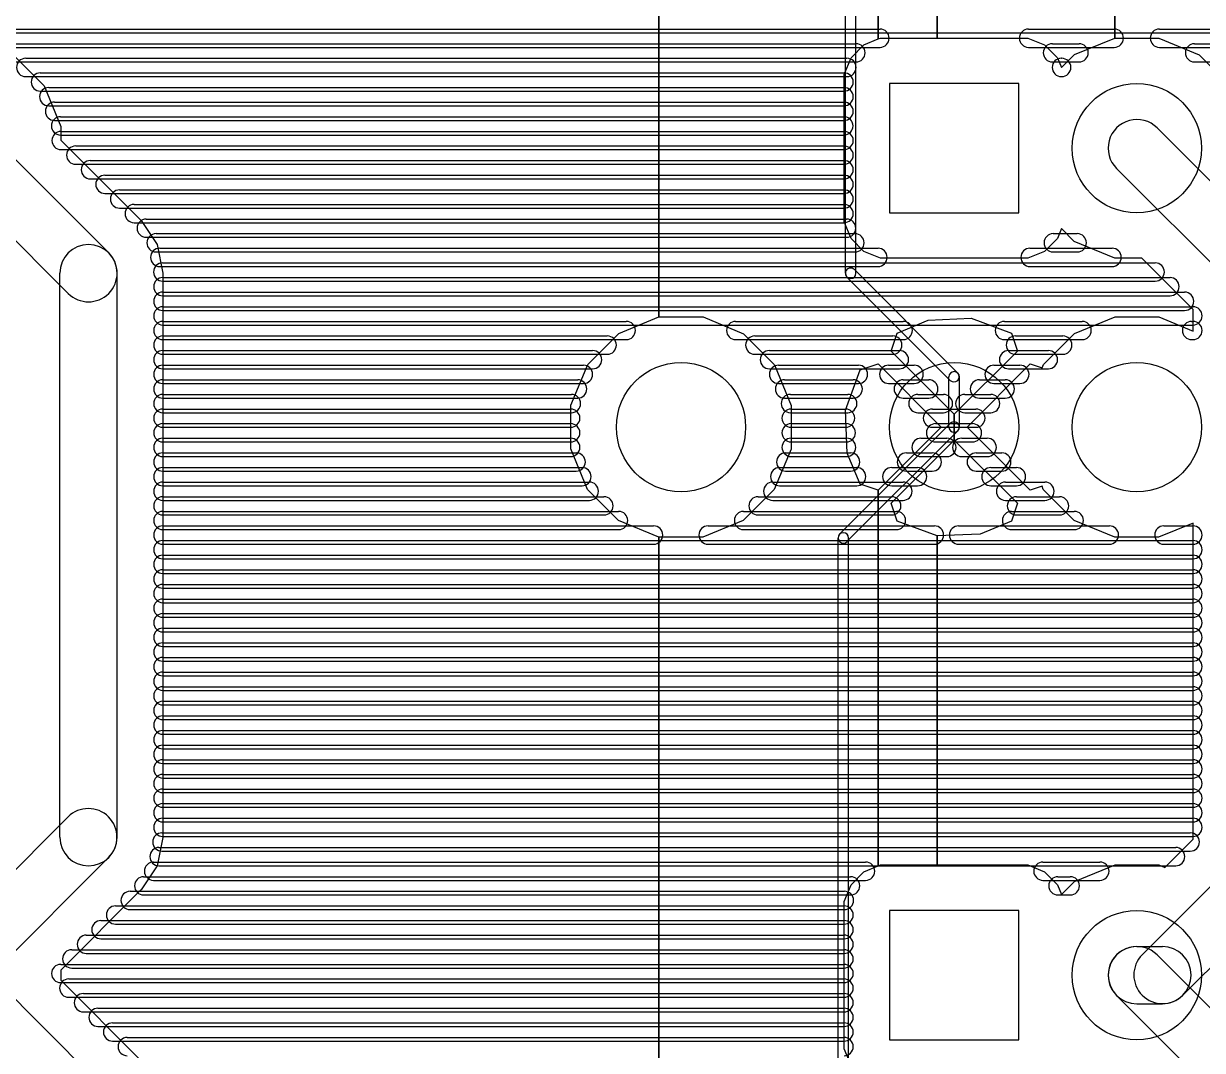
# Model space of a CAD drawing. Extents: x 25909 to 94169, y 14485 to 72115.
# Drawn here: x 82990 to 89446, y 24439 to 30060 of the extents above; entities that cross this region are included whole.
import ezdxf

# ---------------------------------------------------------------- set-up
doc = ezdxf.new("R2010")
doc.units = 0
doc.layers.add('BLACK', color=1, linetype='CONTINUOUS')

msp = doc.modelspace()

# ---------------------------------------------------------------- linework, layer by layer
at = {"layer": 'BLACK'}
for p, q in [((87671, 29976), (87671, 32032)), ((87671, 32032), (87671, 29976)), ((86470, 28454), (86470, 31775)), ((86470, 31775), (86470, 28454)), ((87491, 28693), (87491, 31811)), ((87549, 28693), (87549, 31811)), ((87994, 29981), (87994, 31782)), ((87994, 31782), (87994, 29981)), ((88966, 29981), (88966, 31775)), ((88966, 31775), (88966, 29981)), ((82715, 30030), (87681, 30030)), ((82715, 30030), (87681, 30030)), ((88494, 30030), (88964, 30030)), ((88494, 30030), (88964, 30030)), ((89211, 30030), (93449, 30030)), ((89211, 30030), (93449, 30030)), ((77050, 30010), (93448, 30010)), ((77050, 30010), (93448, 30010)), ((87592, 29943), (87671, 29976)), ((87671, 29976), (87684, 29981)), ((87684, 29981), (87994, 29981)), ((87994, 29981), (88491, 29981)), ((88491, 29981), (88582, 29943)), ((88746, 29890), (88966, 29981)), ((88966, 29981), (89208, 29981)), ((89208, 29981), (89429, 29889)), ((82715, 29930), (87681, 29930)), ((82715, 29930), (87681, 29930)), ((82907, 29950), (87549, 29950)), ((82907, 29950), (87549, 29950)), ((87522, 29873), (87592, 29943)), ((88494, 29930), (88964, 29930)), ((88494, 29930), (88964, 29930)), ((88582, 29943), (88652, 29873)), ((88625, 29950), (88771, 29950)), ((88625, 29950), (88771, 29950)), ((89211, 29930), (93449, 29930)), ((89211, 29930), (93449, 29930)), ((89403, 29950), (93449, 29950)), ((89403, 29950), (93449, 29950)), ((82907, 29850), (87549, 29850)), ((82907, 29850), (87549, 29850)), ((82933, 29889), (83103, 29719)), ((83002, 29870), (87500, 29870)), ((83002, 29870), (87500, 29870)), ((87484, 29782), (87522, 29873)), ((88625, 29850), (88771, 29850)), ((88625, 29850), (88771, 29850)), ((88652, 29873), (88674, 29819)), ((88674, 29819), (88746, 29890)), ((88674, 29870), (88676, 29870)), ((88674, 29870), (88676, 29870)), ((89403, 29850), (93449, 29850)), ((89403, 29850), (93449, 29850)), ((89429, 29889), (89599, 29719)), ((83002, 29770), (87500, 29770)), ((83002, 29770), (87500, 29770)), ((83082, 29790), (87484, 29790)), ((83082, 29790), (87484, 29790)), ((87484, 28975), (87484, 29782)), ((88674, 29770), (88676, 29770)), ((88674, 29770), (88676, 29770)), ((83103, 29719), (83194, 29497)), ((83128, 29710), (87484, 29710)), ((83128, 29710), (87484, 29710)), ((88441, 29732), (87733, 29732)), ((87733, 29732), (87733, 29024)), ((88441, 29024), (88441, 29732)), ((83082, 29690), (87484, 29690)), ((83082, 29690), (87484, 29690)), ((83128, 29610), (87484, 29610)), ((83128, 29610), (87484, 29610)), ((83160, 29630), (87484, 29630)), ((83160, 29630), (87484, 29630)), ((83160, 29530), (87484, 29530)), ((83160, 29530), (87484, 29530)), ((83193, 29550), (87483, 29550)), ((83193, 29550), (87483, 29550)), ((82773, 29489), (83457, 28805)), ((83193, 29450), (87483, 29450)), ((83193, 29450), (87483, 29450)), ((83194, 29497), (83194, 29422)), ((83196, 29470), (87484, 29470)), ((83196, 29470), (87484, 29470)), ((89914, 28773), (89198, 29489)), ((83194, 29422), (83634, 28982)), ((83276, 29390), (87484, 29390)), ((83276, 29390), (87484, 29390)), ((83196, 29370), (87484, 29370)), ((83196, 29370), (87484, 29370)), ((82551, 29267), (83235, 28583)), ((83276, 29290), (87484, 29290)), ((83276, 29290), (87484, 29290)), ((83356, 29310), (87484, 29310)), ((83356, 29310), (87484, 29310)), ((89692, 28551), (88976, 29267)), ((83356, 29210), (87484, 29210)), ((83356, 29210), (87484, 29210)), ((83436, 29230), (87484, 29230)), ((83436, 29230), (87484, 29230)), ((83436, 29130), (87484, 29130)), ((83436, 29130), (87484, 29130)), ((83516, 29150), (87484, 29150)), ((83516, 29150), (87484, 29150)), ((83596, 29070), (87484, 29070)), ((83596, 29070), (87484, 29070)), ((83516, 29050), (87484, 29050)), ((83516, 29050), (87484, 29050)), ((83662, 28990), (87498, 28990)), ((83662, 28990), (87498, 28990)), ((87733, 29024), (88441, 29024)), ((83596, 28970), (87484, 28970)), ((83596, 28970), (87484, 28970)), ((83634, 28982), (83722, 28850)), ((87522, 28883), (87484, 28975)), ((88674, 28938), (88652, 28883)), ((88745, 28867), (88674, 28938)), ((83662, 28890), (87498, 28890)), ((83662, 28890), (87498, 28890)), ((83716, 28910), (87544, 28910)), ((83716, 28910), (87544, 28910)), ((87592, 28813), (87522, 28883)), ((88652, 28883), (88582, 28813)), ((88629, 28910), (88761, 28910)), ((88629, 28910), (88761, 28910)), ((88966, 28775), (88745, 28867)), ((83716, 28810), (87544, 28810)), ((83716, 28810), (87544, 28810)), ((83722, 28850), (83753, 28694)), ((83736, 28830), (87670, 28830)), ((83736, 28830), (87670, 28830)), ((87683, 28775), (87592, 28813)), ((88582, 28813), (88490, 28775)), ((88502, 28830), (88952, 28830)), ((88502, 28830), (88952, 28830)), ((88629, 28810), (88761, 28810)), ((88629, 28810), (88761, 28810)), ((83736, 28730), (87670, 28730)), ((83736, 28730), (87670, 28730)), ((83752, 28750), (89188, 28750)), ((83752, 28750), (89188, 28750)), ((88490, 28775), (87683, 28775)), ((88502, 28730), (88952, 28730)), ((88502, 28730), (88952, 28730)), ((89114, 28775), (88966, 28775)), ((89396, 28494), (89114, 28775)), ((83189, 25606), (83189, 28694)), ((83503, 25606), (83503, 28694)), ((83753, 28694), (83753, 25606)), ((83753, 28670), (89269, 28670)), ((83753, 28670), (89269, 28670)), ((88065, 28107), (87500, 28672)), ((88106, 28148), (87541, 28713)), ((83752, 28650), (89188, 28650)), ((83752, 28650), (89188, 28650)), ((83753, 28590), (89349, 28590)), ((83753, 28590), (89349, 28590)), ((83753, 28570), (89269, 28570)), ((83753, 28570), (89269, 28570)), ((83753, 28510), (89395, 28510)), ((83753, 28510), (89395, 28510)), ((83753, 28490), (89349, 28490)), ((83753, 28490), (89349, 28490)), ((89396, 28376), (89396, 28494)), ((83753, 28430), (86291, 28430)), ((83753, 28430), (86291, 28430)), ((83753, 28410), (89395, 28410)), ((83753, 28410), (89395, 28410)), ((86250, 28363), (86470, 28454)), ((86470, 28454), (86712, 28454)), ((86712, 28454), (86933, 28362)), ((86890, 28430), (87808, 28430)), ((86890, 28430), (87808, 28430)), ((87774, 28366), (87945, 28437)), ((87945, 28437), (88180, 28447)), ((88180, 28447), (88400, 28366)), ((88362, 28430), (88788, 28430)), ((88362, 28430), (88788, 28430)), ((88746, 28363), (88968, 28454)), ((88968, 28454), (89208, 28454)), ((89208, 28454), (89396, 28376)), ((89387, 28430), (89395, 28430)), ((89387, 28430), (89395, 28430)), ((83753, 28350), (86187, 28350)), ((83753, 28350), (86187, 28350)), ((86080, 28193), (86250, 28363)), ((86933, 28362), (87103, 28192)), ((86995, 28350), (87751, 28350)), ((86995, 28350), (87751, 28350)), ((87741, 28267), (87774, 28366)), ((88400, 28366), (88433, 28267)), ((88422, 28350), (88682, 28350)), ((88422, 28350), (88682, 28350)), ((88576, 28193), (88746, 28363)), ((83753, 28330), (86291, 28330)), ((83753, 28330), (86291, 28330)), ((86890, 28330), (87808, 28330)), ((86890, 28330), (87808, 28330)), ((88362, 28330), (88788, 28330)), ((88362, 28330), (88788, 28330)), ((89387, 28330), (89395, 28330)), ((89387, 28330), (89395, 28330)), ((83753, 28270), (86107, 28270)), ((83753, 28270), (86107, 28270)), ((83753, 28250), (86187, 28250)), ((83753, 28250), (86187, 28250)), ((86995, 28250), (87751, 28250)), ((86995, 28250), (87751, 28250)), ((87075, 28270), (87787, 28270)), ((87075, 28270), (87787, 28270)), ((88087, 27922), (87741, 28267)), ((88433, 28267), (88087, 27922)), ((88385, 28270), (88603, 28270)), ((88385, 28270), (88603, 28270)), ((88422, 28250), (88682, 28250)), ((88422, 28250), (88682, 28250)), ((83753, 28190), (86057, 28190)), ((83753, 28190), (86057, 28190)), ((83753, 28170), (86107, 28170)), ((83753, 28170), (86107, 28170)), ((85988, 27972), (86080, 28193)), ((87075, 28170), (87787, 28170)), ((87075, 28170), (87787, 28170)), ((87103, 28192), (87194, 27970)), ((87125, 28190), (87563, 28190)), ((87125, 28190), (87563, 28190)), ((87491, 27944), (87572, 28164)), ((87572, 28164), (87671, 28197)), ((87671, 28197), (88016, 27851)), ((87728, 28190), (87868, 28190)), ((87728, 28190), (87868, 28190)), ((88158, 27851), (88503, 28197)), ((88305, 28190), (88447, 28190)), ((88305, 28190), (88447, 28190)), ((88385, 28170), (88603, 28170)), ((88385, 28170), (88603, 28170)), ((88503, 28197), (88568, 28176)), ((88568, 28176), (88576, 28193)), ((83753, 28110), (86025, 28110)), ((83753, 28110), (86025, 28110)), ((83753, 28090), (86057, 28090)), ((83753, 28090), (86057, 28090)), ((87125, 28090), (87563, 28090)), ((87125, 28090), (87563, 28090)), ((87158, 28110), (87534, 28110)), ((87158, 28110), (87534, 28110)), ((87728, 28090), (87868, 28090)), ((87728, 28090), (87868, 28090)), ((87808, 28110), (87948, 28110)), ((87808, 28110), (87948, 28110)), ((88058, 27852), (88058, 28126)), ((88116, 27852), (88116, 28126)), ((88225, 28110), (88367, 28110)), ((88225, 28110), (88367, 28110)), ((88305, 28090), (88447, 28090)), ((88305, 28090), (88447, 28090)), ((83753, 28030), (85991, 28030)), ((83753, 28030), (85991, 28030)), ((87190, 28030), (87504, 28030)), ((87190, 28030), (87504, 28030)), ((87888, 28030), (88028, 28030)), ((87888, 28030), (88028, 28030)), ((88145, 28030), (88287, 28030)), ((88145, 28030), (88287, 28030)), ((83753, 28010), (86025, 28010)), ((83753, 28010), (86025, 28010)), ((85988, 27732), (85988, 27972)), ((87158, 28010), (87534, 28010)), ((87158, 28010), (87534, 28010)), ((87194, 27970), (87194, 27730)), ((87808, 28010), (87948, 28010)), ((87808, 28010), (87948, 28010)), ((88225, 28010), (88367, 28010)), ((88225, 28010), (88367, 28010)), ((83753, 27950), (85987, 27950)), ((83753, 27950), (85987, 27950)), ((83753, 27930), (85991, 27930)), ((83753, 27930), (85991, 27930)), ((87190, 27930), (87504, 27930)), ((87190, 27930), (87504, 27930)), ((87194, 27950), (87492, 27950)), ((87194, 27950), (87492, 27950)), ((87501, 27709), (87491, 27944)), ((87888, 27930), (88028, 27930)), ((87888, 27930), (88028, 27930)), ((87968, 27950), (88206, 27950)), ((87968, 27950), (88206, 27950)), ((88087, 27780), (88087, 27922)), ((88087, 27922), (88087, 27780)), ((88145, 27930), (88287, 27930)), ((88145, 27930), (88287, 27930)), ((83753, 27870), (85987, 27870)), ((83753, 27870), (85987, 27870)), ((83753, 27850), (85987, 27850)), ((83753, 27850), (85987, 27850)), ((87194, 27870), (87496, 27870)), ((87194, 27870), (87496, 27870)), ((87194, 27850), (87492, 27850)), ((87194, 27850), (87492, 27850)), ((87459, 27265), (88066, 27872)), ((87500, 27224), (88107, 27831)), ((88016, 27851), (87671, 27505)), ((87968, 27850), (88206, 27850)), ((87968, 27850), (88206, 27850)), ((87985, 27870), (88187, 27870)), ((87985, 27870), (88187, 27870)), ((88503, 27505), (88158, 27851)), ((83753, 27790), (85987, 27790)), ((83753, 27790), (85987, 27790)), ((83753, 27770), (85987, 27770)), ((83753, 27770), (85987, 27770)), ((87194, 27790), (87498, 27790)), ((87194, 27790), (87498, 27790)), ((87194, 27770), (87496, 27770)), ((87194, 27770), (87496, 27770)), ((87741, 27435), (88087, 27780)), ((87905, 27790), (88047, 27790)), ((87905, 27790), (88047, 27790)), ((87985, 27770), (88187, 27770)), ((87985, 27770), (88187, 27770)), ((88087, 27780), (88433, 27435)), ((88128, 27790), (88268, 27790)), ((88128, 27790), (88268, 27790)), ((83753, 27710), (86017, 27710)), ((83753, 27710), (86017, 27710)), ((86079, 27510), (85988, 27732)), ((87194, 27730), (87102, 27509)), ((87164, 27710), (87520, 27710)), ((87164, 27710), (87520, 27710)), ((87572, 27538), (87501, 27709)), ((87825, 27710), (87967, 27710)), ((87825, 27710), (87967, 27710)), ((88208, 27710), (88348, 27710)), ((88208, 27710), (88348, 27710)), ((83753, 27690), (85987, 27690)), ((83753, 27690), (85987, 27690)), ((87194, 27690), (87498, 27690)), ((87194, 27690), (87498, 27690)), ((87905, 27690), (88047, 27690)), ((87905, 27690), (88047, 27690)), ((88128, 27690), (88268, 27690)), ((88128, 27690), (88268, 27690)), ((83753, 27630), (86049, 27630)), ((83753, 27630), (86049, 27630)), ((83753, 27610), (86017, 27610)), ((83753, 27610), (86017, 27610)), ((87131, 27630), (87553, 27630)), ((87131, 27630), (87553, 27630)), ((87164, 27610), (87520, 27610)), ((87164, 27610), (87520, 27610)), ((87745, 27630), (87887, 27630)), ((87745, 27630), (87887, 27630)), ((87825, 27610), (87967, 27610)), ((87825, 27610), (87967, 27610)), ((88208, 27610), (88348, 27610)), ((88208, 27610), (88348, 27610)), ((88288, 27630), (88428, 27630)), ((88288, 27630), (88428, 27630)), ((83753, 27550), (86089, 27550)), ((83753, 27550), (86089, 27550)), ((83753, 27530), (86049, 27530)), ((83753, 27530), (86049, 27530)), ((86249, 27340), (86079, 27510)), ((87102, 27509), (86932, 27339)), ((87093, 27550), (87807, 27550)), ((87093, 27550), (87807, 27550)), ((87131, 27530), (87553, 27530)), ((87131, 27530), (87553, 27530)), ((87671, 27505), (87572, 27538)), ((87671, 25449), (87671, 27505)), ((87671, 27505), (87671, 25449)), ((87745, 27530), (87887, 27530)), ((87745, 27530), (87887, 27530)), ((88288, 27530), (88428, 27530)), ((88288, 27530), (88428, 27530)), ((88368, 27550), (88584, 27550)), ((88368, 27550), (88584, 27550)), ((88568, 27527), (88503, 27505)), ((88575, 27510), (88568, 27527)), ((88745, 27340), (88575, 27510)), ((83753, 27470), (86169, 27470)), ((83753, 27470), (86169, 27470)), ((83753, 27450), (86089, 27450)), ((83753, 27450), (86089, 27450)), ((87013, 27470), (87745, 27470)), ((87013, 27470), (87745, 27470)), ((87093, 27450), (87807, 27450)), ((87093, 27450), (87807, 27450)), ((88368, 27450), (88584, 27450)), ((88368, 27450), (88584, 27450)), ((88428, 27470), (88664, 27470)), ((88428, 27470), (88664, 27470)), ((83753, 27390), (86249, 27390)), ((83753, 27390), (86249, 27390)), ((86933, 27390), (87771, 27390)), ((86933, 27390), (87771, 27390)), ((87774, 27336), (87741, 27435)), ((88433, 27435), (88400, 27336)), ((88401, 27390), (88745, 27390)), ((88401, 27390), (88745, 27390)), ((83753, 27370), (86169, 27370)), ((83753, 27370), (86169, 27370)), ((83753, 27310), (86441, 27310)), ((83753, 27310), (86441, 27310)), ((86470, 27248), (86249, 27340)), ((86932, 27339), (86710, 27248)), ((86739, 27310), (87979, 27310)), ((86739, 27310), (87979, 27310)), ((87013, 27370), (87745, 27370)), ((87013, 27370), (87745, 27370)), ((87994, 27255), (87774, 27336)), ((88111, 27310), (88937, 27310)), ((88111, 27310), (88937, 27310)), ((88400, 27336), (88229, 27265)), ((88428, 27370), (88664, 27370)), ((88428, 27370), (88664, 27370)), ((88966, 27248), (88745, 27340)), ((89396, 27326), (89206, 27248)), ((89235, 27310), (89395, 27310)), ((89235, 27310), (89395, 27310)), ((89396, 25595), (89396, 27326)), ((83753, 27290), (86249, 27290)), ((83753, 27290), (86249, 27290)), ((86470, 23926), (86470, 27248)), ((86710, 27248), (86470, 27248)), ((86470, 27248), (86470, 23926)), ((86933, 27290), (87771, 27290)), ((86933, 27290), (87771, 27290)), ((88229, 27265), (87994, 27255)), ((87994, 25454), (87994, 27255)), ((87994, 27255), (87994, 25454)), ((88401, 27290), (88745, 27290)), ((88401, 27290), (88745, 27290)), ((89206, 27248), (88966, 27248)), ((83753, 27230), (89395, 27230)), ((83753, 27230), (89395, 27230)), ((83753, 27210), (86441, 27210)), ((83753, 27210), (86441, 27210)), ((86739, 27210), (87979, 27210)), ((86739, 27210), (87979, 27210)), ((87451, 24364), (87451, 27244)), ((87509, 24364), (87509, 27244)), ((88111, 27210), (88937, 27210)), ((88111, 27210), (88937, 27210)), ((89235, 27210), (89395, 27210)), ((89235, 27210), (89395, 27210)), ((83753, 27150), (89395, 27150)), ((83753, 27150), (89395, 27150)), ((83753, 27130), (89395, 27130)), ((83753, 27130), (89395, 27130)), ((83753, 27070), (89395, 27070)), ((83753, 27070), (89395, 27070)), ((83753, 27050), (89395, 27050)), ((83753, 27050), (89395, 27050)), ((83753, 26990), (89395, 26990)), ((83753, 26990), (89395, 26990)), ((83753, 26970), (89395, 26970)), ((83753, 26970), (89395, 26970)), ((83753, 26910), (89395, 26910)), ((83753, 26910), (89395, 26910)), ((83753, 26890), (89395, 26890)), ((83753, 26890), (89395, 26890)), ((83753, 26830), (89395, 26830)), ((83753, 26830), (89395, 26830)), ((83753, 26810), (89395, 26810)), ((83753, 26810), (89395, 26810)), ((83753, 26750), (89395, 26750)), ((83753, 26750), (89395, 26750)), ((83753, 26730), (89395, 26730)), ((83753, 26730), (89395, 26730)), ((83753, 26670), (89395, 26670)), ((83753, 26670), (89395, 26670)), ((83753, 26650), (89395, 26650)), ((83753, 26650), (89395, 26650)), ((83753, 26590), (89395, 26590)), ((83753, 26590), (89395, 26590)), ((83753, 26570), (89395, 26570)), ((83753, 26570), (89395, 26570)), ((83753, 26510), (89395, 26510)), ((83753, 26510), (89395, 26510)), ((83753, 26490), (89395, 26490)), ((83753, 26490), (89395, 26490)), ((83753, 26430), (89395, 26430)), ((83753, 26430), (89395, 26430)), ((83753, 26410), (89395, 26410)), ((83753, 26410), (89395, 26410)), ((83753, 26350), (89395, 26350)), ((83753, 26350), (89395, 26350)), ((83753, 26330), (89395, 26330)), ((83753, 26330), (89395, 26330)), ((83753, 26270), (89395, 26270)), ((83753, 26270), (89395, 26270)), ((83753, 26250), (89395, 26250)), ((83753, 26250), (89395, 26250)), ((83753, 26190), (89395, 26190)), ((83753, 26190), (89395, 26190)), ((83753, 26170), (89395, 26170)), ((83753, 26170), (89395, 26170)), ((83753, 26110), (89395, 26110)), ((83753, 26110), (89395, 26110)), ((83753, 26090), (89395, 26090)), ((83753, 26090), (89395, 26090)), ((83753, 26030), (89395, 26030)), ((83753, 26030), (89395, 26030)), ((83753, 26010), (89395, 26010)), ((83753, 26010), (89395, 26010)), ((83753, 25950), (89395, 25950)), ((83753, 25950), (89395, 25950)), ((83753, 25930), (89395, 25930)), ((83753, 25930), (89395, 25930)), ((83753, 25870), (89395, 25870)), ((83753, 25870), (89395, 25870)), ((83753, 25850), (89395, 25850)), ((83753, 25850), (89395, 25850)), ((83753, 25790), (89395, 25790)), ((83753, 25790), (89395, 25790)), ((83753, 25770), (89395, 25770)), ((83753, 25770), (89395, 25770)), ((83234, 25717), (82480, 24963)), ((83753, 25710), (89395, 25710)), ((83753, 25710), (89395, 25710)), ((83753, 25690), (89395, 25690)), ((83753, 25690), (89395, 25690)), ((83753, 25605), (83722, 25450)), ((83748, 25630), (89380, 25630)), ((83748, 25630), (89380, 25630)), ((83753, 25606), (83752, 25606)), ((83752, 25606), (83753, 25605)), ((83753, 25610), (89395, 25610)), ((83753, 25610), (89395, 25610)), ((89241, 25441), (89396, 25595)), ((83732, 25550), (89300, 25550)), ((83732, 25550), (89300, 25550)), ((83748, 25530), (89380, 25530)), ((83748, 25530), (89380, 25530)), ((89117, 24963), (89691, 25537)), ((83456, 25495), (82702, 24741)), ((83722, 25450), (83634, 25318)), ((83702, 25470), (87602, 25470)), ((83702, 25470), (87602, 25470)), ((83732, 25450), (89300, 25450)), ((83732, 25450), (89300, 25450)), ((87592, 25416), (87671, 25449)), ((87671, 25449), (87684, 25454)), ((87684, 25454), (87994, 25454)), ((87994, 25454), (88491, 25454)), ((88491, 25454), (88582, 25416)), ((88573, 25470), (88885, 25470)), ((88573, 25470), (88885, 25470)), ((88746, 25363), (88968, 25454)), ((88968, 25454), (89208, 25454)), ((89208, 25454), (89241, 25441)), ((83648, 25390), (87520, 25390)), ((83648, 25390), (87520, 25390)), ((87522, 25346), (87592, 25416)), ((88582, 25416), (88652, 25346)), ((88655, 25390), (88723, 25390)), ((88655, 25390), (88723, 25390)), ((83631, 25317), (83194, 24879)), ((83574, 25310), (87486, 25310)), ((83574, 25310), (87486, 25310)), ((83634, 25318), (83631, 25317)), ((83702, 25370), (87602, 25370)), ((83702, 25370), (87602, 25370)), ((87484, 25255), (87522, 25346)), ((88573, 25370), (88885, 25370)), ((88573, 25370), (88885, 25370)), ((88652, 25346), (88674, 25292)), ((88674, 25292), (88746, 25363)), ((89339, 24741), (89913, 25315)), ((83648, 25290), (87520, 25290)), ((83648, 25290), (87520, 25290)), ((87484, 24448), (87484, 25255)), ((88655, 25290), (88723, 25290)), ((88655, 25290), (88723, 25290)), ((83494, 25230), (87484, 25230)), ((83494, 25230), (87484, 25230)), ((83574, 25210), (87486, 25210)), ((83574, 25210), (87486, 25210)), ((88441, 25205), (87733, 25205)), ((87733, 25205), (87733, 24497)), ((88441, 24497), (88441, 25205)), ((83414, 25150), (87484, 25150)), ((83414, 25150), (87484, 25150)), ((83494, 25130), (87484, 25130)), ((83494, 25130), (87484, 25130)), ((83334, 25070), (87484, 25070)), ((83334, 25070), (87484, 25070)), ((83414, 25050), (87484, 25050)), ((83414, 25050), (87484, 25050)), ((83254, 24990), (87484, 24990)), ((83254, 24990), (87484, 24990)), ((89087, 25008), (89227, 25008)), ((83456, 24208), (82702, 24962)), ((83334, 24970), (87484, 24970)), ((83334, 24970), (87484, 24970)), ((89952, 24208), (89198, 24962)), ((83194, 24910), (87484, 24910)), ((83194, 24910), (87484, 24910)), ((83194, 24879), (83194, 24824)), ((83254, 24890), (87484, 24890)), ((83254, 24890), (87484, 24890)), ((83194, 24824), (83631, 24386)), ((83194, 24810), (87484, 24810)), ((83194, 24810), (87484, 24810)), ((83238, 24830), (87484, 24830)), ((83238, 24830), (87484, 24830)), ((83238, 24730), (87484, 24730)), ((83238, 24730), (87484, 24730)), ((83318, 24750), (87484, 24750)), ((83318, 24750), (87484, 24750)), ((89730, 23986), (88976, 24740)), ((83398, 24670), (87484, 24670)), ((83398, 24670), (87484, 24670)), ((89087, 24694), (89227, 24694)), ((83318, 24650), (87484, 24650)), ((83318, 24650), (87484, 24650)), ((83398, 24570), (87484, 24570)), ((83398, 24570), (87484, 24570)), ((83478, 24590), (87484, 24590)), ((83478, 24590), (87484, 24590)), ((83478, 24490), (87484, 24490)), ((83478, 24490), (87484, 24490)), ((83558, 24510), (87484, 24510)), ((83558, 24510), (87484, 24510)), ((87733, 24497), (88441, 24497)), ((87522, 24356), (87484, 24448))]:
    msp.add_line(p, q, dxfattribs=at)
for centre in [(89087, 29378), (86591, 27851), (88087, 27851), (89087, 27851), (89087, 24851)]:
    msp.add_circle(centre, 354, dxfattribs=at)
for centre, radius, start, end in [((87681, 29980), 50, 270, 450), ((87681, 29980), 50, 270, 450), ((88494, 29980), 50, 90, 270), ((88494, 29980), 50, 90, 270), ((88964, 29980), 50, 270, 450), ((88964, 29980), 50, 270, 450), ((89211, 29980), 50, 90, 270), ((89211, 29980), 50, 90, 270), ((87549, 29900), 50, 270, 450), ((87549, 29900), 50, 270, 450), ((88625, 29900), 50, 90, 270), ((88625, 29900), 50, 90, 270), ((88771, 29900), 50, 270, 450), ((88771, 29900), 50, 270, 450), ((89403, 29900), 50, 90, 270), ((89403, 29900), 50, 90, 270), ((83002, 29820), 50, 90, 270), ((83002, 29820), 50, 90, 270), ((87500, 29820), 50, 270, 450), ((87500, 29820), 50, 270, 450), ((88674, 29820), 50, 90, 270), ((88674, 29820), 50, 90, 270), ((88676, 29820), 50, 270, 450), ((88676, 29820), 50, 270, 450), ((83082, 29740), 50, 90, 270), ((83082, 29740), 50, 90, 270), ((87484, 29740), 50, 270, 450), ((87484, 29740), 50, 270, 450), ((83128, 29660), 50, 90, 270), ((83128, 29660), 50, 90, 270), ((87484, 29660), 50, 270, 450), ((87484, 29660), 50, 270, 450), ((83160, 29580), 50, 90, 270), ((83160, 29580), 50, 90, 270), ((87484, 29580), 50, 270, 450), ((87484, 29580), 50, 270, 450), ((83193, 29500), 50, 90, 270), ((83193, 29500), 50, 90, 270), ((87483, 29500), 50, 270, 450), ((87483, 29500), 50, 270, 450), ((89087, 29378), 157, 405, 585), ((83196, 29420), 50, 90, 270), ((83196, 29420), 50, 90, 270), ((87484, 29420), 50, 270, 450), ((87484, 29420), 50, 270, 450), ((83276, 29340), 50, 90, 270), ((83276, 29340), 50, 90, 270), ((87484, 29340), 50, 270, 450), ((87484, 29340), 50, 270, 450), ((83356, 29260), 50, 90, 270), ((83356, 29260), 50, 90, 270), ((87484, 29260), 50, 270, 450), ((87484, 29260), 50, 270, 450), ((83436, 29180), 50, 90, 270), ((83436, 29180), 50, 90, 270), ((87484, 29180), 50, 270, 450), ((87484, 29180), 50, 270, 450), ((83516, 29100), 50, 90, 270), ((83516, 29100), 50, 90, 270), ((87484, 29100), 50, 270, 450), ((87484, 29100), 50, 270, 450), ((83596, 29020), 50, 90, 270), ((83596, 29020), 50, 90, 270), ((87484, 29020), 50, 270, 450), ((87484, 29020), 50, 270, 450), ((83662, 28940), 50, 90, 270), ((83662, 28940), 50, 90, 270), ((87498, 28940), 50, 270, 450), ((87498, 28940), 50, 270, 450), ((83716, 28860), 50, 90, 270), ((83716, 28860), 50, 90, 270), ((87544, 28860), 50, 270, 450), ((87544, 28860), 50, 270, 450), ((88629, 28860), 50, 90, 270), ((88629, 28860), 50, 90, 270), ((88761, 28860), 50, 270, 450), ((88761, 28860), 50, 270, 450), ((83346, 28694), 157, 360, 540), ((83346, 28694), 157, 225, 405), ((83736, 28780), 50, 90, 270), ((83736, 28780), 50, 90, 270), ((87670, 28780), 50, 270, 450), ((87670, 28780), 50, 270, 450), ((88502, 28780), 50, 90, 270), ((88502, 28780), 50, 90, 270), ((88952, 28780), 50, 270, 450), ((88952, 28780), 50, 270, 450), ((83752, 28700), 50, 90, 270), ((83752, 28700), 50, 90, 270), ((89188, 28700), 50, 270, 450), ((89188, 28700), 50, 270, 450), ((83753, 28620), 50, 90, 270), ((83753, 28620), 50, 90, 270), ((87520, 28693), 29, 405, 585), ((87520, 28693), 29, 180, 360), ((89269, 28620), 50, 270, 450), ((89269, 28620), 50, 270, 450), ((83753, 28540), 50, 90, 270), ((83753, 28540), 50, 90, 270), ((89349, 28540), 50, 270, 450), ((89349, 28540), 50, 270, 450), ((83753, 28460), 50, 90, 270), ((83753, 28460), 50, 90, 270), ((89395, 28460), 50, 270, 450), ((89395, 28460), 50, 270, 450), ((83753, 28380), 50, 90, 270), ((83753, 28380), 50, 90, 270), ((86291, 28380), 50, 270, 450), ((86291, 28380), 50, 270, 450), ((86890, 28380), 50, 90, 270), ((86890, 28380), 50, 90, 270), ((87808, 28380), 50, 270, 450), ((87808, 28380), 50, 270, 450), ((88362, 28380), 50, 90, 270), ((88362, 28380), 50, 90, 270), ((88788, 28380), 50, 270, 450), ((88788, 28380), 50, 270, 450), ((89387, 28380), 50, 90, 270), ((89387, 28380), 50, 90, 270), ((89395, 28380), 50, 270, 450), ((89395, 28380), 50, 270, 450), ((83753, 28300), 50, 90, 270), ((83753, 28300), 50, 90, 270), ((86187, 28300), 50, 270, 450), ((86187, 28300), 50, 270, 450), ((86995, 28300), 50, 90, 270), ((86995, 28300), 50, 90, 270), ((87751, 28300), 50, 270, 450), ((87751, 28300), 50, 270, 450), ((88422, 28300), 50, 90, 270), ((88422, 28300), 50, 90, 270), ((88682, 28300), 50, 270, 450), ((88682, 28300), 50, 270, 450), ((83753, 28220), 50, 90, 270), ((83753, 28220), 50, 90, 270), ((86107, 28220), 50, 270, 450), ((86107, 28220), 50, 270, 450), ((87075, 28220), 50, 90, 270), ((87075, 28220), 50, 90, 270), ((87787, 28220), 50, 270, 450), ((87787, 28220), 50, 270, 450), ((88385, 28220), 50, 90, 270), ((88385, 28220), 50, 90, 270), ((88603, 28220), 50, 270, 450), ((88603, 28220), 50, 270, 450), ((83753, 28140), 50, 90, 270), ((83753, 28140), 50, 90, 270), ((86057, 28140), 50, 270, 450), ((86057, 28140), 50, 270, 450), ((87125, 28140), 50, 90, 270), ((87125, 28140), 50, 90, 270), ((87563, 28140), 50, 270, 450), ((87563, 28140), 50, 270, 450), ((87728, 28140), 50, 90, 270), ((87728, 28140), 50, 90, 270), ((87868, 28140), 50, 270, 450), ((87868, 28140), 50, 270, 450), ((88087, 28126), 29, 360, 540), ((88305, 28140), 50, 90, 270), ((88305, 28140), 50, 90, 270), ((88447, 28140), 50, 270, 450), ((88447, 28140), 50, 270, 450), ((83753, 28060), 50, 90, 270), ((83753, 28060), 50, 90, 270), ((86025, 28060), 50, 270, 450), ((86025, 28060), 50, 270, 450), ((87158, 28060), 50, 90, 270), ((87158, 28060), 50, 90, 270), ((87534, 28060), 50, 270, 450), ((87534, 28060), 50, 270, 450), ((87808, 28060), 50, 90, 270), ((87808, 28060), 50, 90, 270), ((87948, 28060), 50, 270, 450), ((87948, 28060), 50, 270, 450), ((88086, 28127), 29, 225, 405), ((88225, 28060), 50, 90, 270), ((88225, 28060), 50, 90, 270), ((88367, 28060), 50, 270, 450), ((88367, 28060), 50, 270, 450), ((83753, 27980), 50, 90, 270), ((83753, 27980), 50, 90, 270), ((85991, 27980), 50, 270, 450), ((85991, 27980), 50, 270, 450), ((87190, 27980), 50, 90, 270), ((87190, 27980), 50, 90, 270), ((87504, 27980), 50, 270, 450), ((87504, 27980), 50, 270, 450), ((87888, 27980), 50, 90, 270), ((87888, 27980), 50, 90, 270), ((88028, 27980), 50, 270, 450), ((88028, 27980), 50, 270, 450), ((88145, 27980), 50, 90, 270), ((88145, 27980), 50, 90, 270), ((88287, 27980), 50, 270, 450), ((88287, 27980), 50, 270, 450), ((83753, 27900), 50, 90, 270), ((83753, 27900), 50, 90, 270), ((85987, 27900), 50, 270, 450), ((85987, 27900), 50, 270, 450), ((87194, 27900), 50, 90, 270), ((87194, 27900), 50, 90, 270), ((87492, 27900), 50, 270, 450), ((87492, 27900), 50, 270, 450), ((87968, 27900), 50, 90, 270), ((87968, 27900), 50, 90, 270), ((88206, 27900), 50, 270, 450), ((88206, 27900), 50, 270, 450), ((83753, 27820), 50, 90, 270), ((83753, 27820), 50, 90, 270), ((85987, 27820), 50, 270, 450), ((85987, 27820), 50, 270, 450), ((87194, 27820), 50, 90, 270), ((87194, 27820), 50, 90, 270), ((87496, 27820), 50, 270, 450), ((87496, 27820), 50, 270, 450), ((87985, 27820), 50, 90, 270), ((87985, 27820), 50, 90, 270), ((88087, 27852), 29, 180, 360), ((88086, 27851), 29, 315, 495), ((88187, 27820), 50, 270, 450), ((88187, 27820), 50, 270, 450), ((83753, 27740), 50, 90, 270), ((83753, 27740), 50, 90, 270), ((85987, 27740), 50, 270, 450), ((85987, 27740), 50, 270, 450), ((87194, 27740), 50, 90, 270), ((87194, 27740), 50, 90, 270), ((87498, 27740), 50, 270, 450), ((87498, 27740), 50, 270, 450), ((87905, 27740), 50, 90, 270), ((87905, 27740), 50, 90, 270), ((88047, 27740), 50, 270, 450), ((88047, 27740), 50, 270, 450), ((88128, 27740), 50, 90, 270), ((88128, 27740), 50, 90, 270), ((88268, 27740), 50, 270, 450), ((88268, 27740), 50, 270, 450), ((83753, 27660), 50, 90, 270), ((83753, 27660), 50, 90, 270), ((86017, 27660), 50, 270, 450), ((86017, 27660), 50, 270, 450), ((87164, 27660), 50, 90, 270), ((87164, 27660), 50, 90, 270), ((87520, 27660), 50, 270, 450), ((87520, 27660), 50, 270, 450), ((87825, 27660), 50, 90, 270), ((87825, 27660), 50, 90, 270), ((87967, 27660), 50, 270, 450), ((87967, 27660), 50, 270, 450), ((88208, 27660), 50, 90, 270), ((88208, 27660), 50, 90, 270), ((88348, 27660), 50, 270, 450), ((88348, 27660), 50, 270, 450), ((83753, 27580), 50, 90, 270), ((83753, 27580), 50, 90, 270), ((86049, 27580), 50, 270, 450), ((86049, 27580), 50, 270, 450), ((87131, 27580), 50, 90, 270), ((87131, 27580), 50, 90, 270), ((87553, 27580), 50, 270, 450), ((87553, 27580), 50, 270, 450), ((87745, 27580), 50, 90, 270), ((87745, 27580), 50, 90, 270), ((87887, 27580), 50, 270, 450), ((87887, 27580), 50, 270, 450), ((88288, 27580), 50, 90, 270), ((88288, 27580), 50, 90, 270), ((88428, 27580), 50, 270, 450), ((88428, 27580), 50, 270, 450), ((83753, 27500), 50, 90, 270), ((83753, 27500), 50, 90, 270), ((86089, 27500), 50, 270, 450), ((86089, 27500), 50, 270, 450), ((87093, 27500), 50, 90, 270), ((87093, 27500), 50, 90, 270), ((87807, 27500), 50, 270, 450), ((87807, 27500), 50, 270, 450), ((88368, 27500), 50, 90, 270), ((88368, 27500), 50, 90, 270), ((88584, 27500), 50, 270, 450), ((88584, 27500), 50, 270, 450), ((83753, 27420), 50, 90, 270), ((83753, 27420), 50, 90, 270), ((86169, 27420), 50, 270, 450), ((86169, 27420), 50, 270, 450), ((87013, 27420), 50, 90, 270), ((87013, 27420), 50, 90, 270), ((87745, 27420), 50, 270, 450), ((87745, 27420), 50, 270, 450), ((88428, 27420), 50, 90, 270), ((88428, 27420), 50, 90, 270), ((88664, 27420), 50, 270, 450), ((88664, 27420), 50, 270, 450), ((83753, 27340), 50, 90, 270), ((83753, 27340), 50, 90, 270), ((86249, 27340), 50, 270, 450), ((86249, 27340), 50, 270, 450), ((86933, 27340), 50, 90, 270), ((86933, 27340), 50, 90, 270), ((87771, 27340), 50, 270, 450), ((87771, 27340), 50, 270, 450), ((88401, 27340), 50, 90, 270), ((88401, 27340), 50, 90, 270), ((88745, 27340), 50, 270, 450), ((88745, 27340), 50, 270, 450), ((83753, 27260), 50, 90, 270), ((83753, 27260), 50, 90, 270), ((86441, 27260), 50, 270, 450), ((86441, 27260), 50, 270, 450), ((86739, 27260), 50, 90, 270), ((86739, 27260), 50, 90, 270), ((87979, 27260), 50, 270, 450), ((87979, 27260), 50, 270, 450), ((88111, 27260), 50, 90, 270), ((88111, 27260), 50, 90, 270), ((88937, 27260), 50, 270, 450), ((88937, 27260), 50, 270, 450), ((89235, 27260), 50, 90, 270), ((89235, 27260), 50, 90, 270), ((89395, 27260), 50, 270, 450), ((89395, 27260), 50, 270, 450), ((87480, 27244), 29, 360, 540), ((87480, 27245), 29, 135, 315), ((83753, 27180), 50, 90, 270), ((83753, 27180), 50, 90, 270), ((89395, 27180), 50, 270, 450), ((89395, 27180), 50, 270, 450), ((83753, 27100), 50, 90, 270), ((83753, 27100), 50, 90, 270), ((89395, 27100), 50, 270, 450), ((89395, 27100), 50, 270, 450), ((83753, 27020), 50, 90, 270), ((83753, 27020), 50, 90, 270), ((89395, 27020), 50, 270, 450), ((89395, 27020), 50, 270, 450), ((83753, 26940), 50, 90, 270), ((83753, 26940), 50, 90, 270), ((89395, 26940), 50, 270, 450), ((89395, 26940), 50, 270, 450), ((83753, 26860), 50, 90, 270), ((83753, 26860), 50, 90, 270), ((89395, 26860), 50, 270, 450), ((89395, 26860), 50, 270, 450), ((83753, 26780), 50, 90, 270), ((83753, 26780), 50, 90, 270), ((89395, 26780), 50, 270, 450), ((89395, 26780), 50, 270, 450), ((83753, 26700), 50, 90, 270), ((83753, 26700), 50, 90, 270), ((89395, 26700), 50, 270, 450), ((89395, 26700), 50, 270, 450), ((83753, 26620), 50, 90, 270), ((83753, 26620), 50, 90, 270), ((89395, 26620), 50, 270, 450), ((89395, 26620), 50, 270, 450), ((83753, 26540), 50, 90, 270), ((83753, 26540), 50, 90, 270), ((89395, 26540), 50, 270, 450), ((89395, 26540), 50, 270, 450), ((83753, 26460), 50, 90, 270), ((83753, 26460), 50, 90, 270), ((89395, 26460), 50, 270, 450), ((89395, 26460), 50, 270, 450), ((83753, 26380), 50, 90, 270), ((83753, 26380), 50, 90, 270), ((89395, 26380), 50, 270, 450), ((89395, 26380), 50, 270, 450), ((83753, 26300), 50, 90, 270), ((83753, 26300), 50, 90, 270), ((89395, 26300), 50, 270, 450), ((89395, 26300), 50, 270, 450), ((83753, 26220), 50, 90, 270), ((83753, 26220), 50, 90, 270), ((89395, 26220), 50, 270, 450), ((89395, 26220), 50, 270, 450), ((83753, 26140), 50, 90, 270), ((83753, 26140), 50, 90, 270), ((89395, 26140), 50, 270, 450), ((89395, 26140), 50, 270, 450), ((83753, 26060), 50, 90, 270), ((83753, 26060), 50, 90, 270), ((89395, 26060), 50, 270, 450), ((89395, 26060), 50, 270, 450), ((83753, 25980), 50, 90, 270), ((83753, 25980), 50, 90, 270), ((89395, 25980), 50, 270, 450), ((89395, 25980), 50, 270, 450), ((83753, 25900), 50, 90, 270), ((83753, 25900), 50, 90, 270), ((89395, 25900), 50, 270, 450), ((89395, 25900), 50, 270, 450), ((83753, 25820), 50, 90, 270), ((83753, 25820), 50, 90, 270), ((89395, 25820), 50, 270, 450), ((89395, 25820), 50, 270, 450), ((83345, 25606), 157, -45, 135), ((83753, 25740), 50, 90, 270), ((83753, 25740), 50, 90, 270), ((89395, 25740), 50, 270, 450), ((89395, 25740), 50, 270, 450), ((83753, 25660), 50, 90, 270), ((83753, 25660), 50, 90, 270), ((89395, 25660), 50, 270, 450), ((89395, 25660), 50, 270, 450), ((83346, 25606), 157, 180, 360), ((83748, 25580), 50, 90, 270), ((83748, 25580), 50, 90, 270), ((89380, 25580), 50, 270, 450), ((89380, 25580), 50, 270, 450), ((83732, 25500), 50, 90, 270), ((83732, 25500), 50, 90, 270), ((89300, 25500), 50, 270, 450), ((89300, 25500), 50, 270, 450), ((83702, 25420), 50, 90, 270), ((83702, 25420), 50, 90, 270), ((87602, 25420), 50, 270, 450), ((87602, 25420), 50, 270, 450), ((88573, 25420), 50, 90, 270), ((88573, 25420), 50, 90, 270), ((88885, 25420), 50, 270, 450), ((88885, 25420), 50, 270, 450), ((83648, 25340), 50, 90, 270), ((83648, 25340), 50, 90, 270), ((87520, 25340), 50, 270, 450), ((87520, 25340), 50, 270, 450), ((88655, 25340), 50, 90, 270), ((88655, 25340), 50, 90, 270), ((88723, 25340), 50, 270, 450), ((88723, 25340), 50, 270, 450), ((83574, 25260), 50, 90, 270), ((83574, 25260), 50, 90, 270), ((87486, 25260), 50, 270, 450), ((87486, 25260), 50, 270, 450), ((83494, 25180), 50, 90, 270), ((83494, 25180), 50, 90, 270), ((87484, 25180), 50, 270, 450), ((87484, 25180), 50, 270, 450), ((83414, 25100), 50, 90, 270), ((83414, 25100), 50, 90, 270), ((87484, 25100), 50, 270, 450), ((87484, 25100), 50, 270, 450), ((83334, 25020), 50, 90, 270), ((83334, 25020), 50, 90, 270), ((87484, 25020), 50, 270, 450), ((87484, 25020), 50, 270, 450), ((83254, 24940), 50, 90, 270), ((83254, 24940), 50, 90, 270), ((87484, 24940), 50, 270, 450), ((87484, 24940), 50, 270, 450), ((89087, 24851), 157, 405, 585), ((89087, 24851), 157, 90, 270), ((89227, 24851), 157, 270, 450), ((89228, 24852), 157, 135, 315), ((83194, 24860), 50, 90, 270), ((83194, 24860), 50, 90, 270), ((87484, 24860), 50, 270, 450), ((87484, 24860), 50, 270, 450), ((83238, 24780), 50, 90, 270), ((83238, 24780), 50, 90, 270), ((87484, 24780), 50, 270, 450), ((87484, 24780), 50, 270, 450), ((83318, 24700), 50, 90, 270), ((83318, 24700), 50, 90, 270), ((87484, 24700), 50, 270, 450), ((87484, 24700), 50, 270, 450), ((83398, 24620), 50, 90, 270), ((83398, 24620), 50, 90, 270), ((87484, 24620), 50, 270, 450), ((87484, 24620), 50, 270, 450), ((83478, 24540), 50, 90, 270), ((83478, 24540), 50, 90, 270), ((87484, 24540), 50, 270, 450), ((87484, 24540), 50, 270, 450), ((83558, 24460), 50, 90, 270), ((83558, 24460), 50, 90, 270), ((87484, 24460), 50, 270, 450), ((87484, 24460), 50, 270, 450)]:
    msp.add_arc(centre, radius, start, end, dxfattribs=at)

doc.saveas('drawing.dxf')
